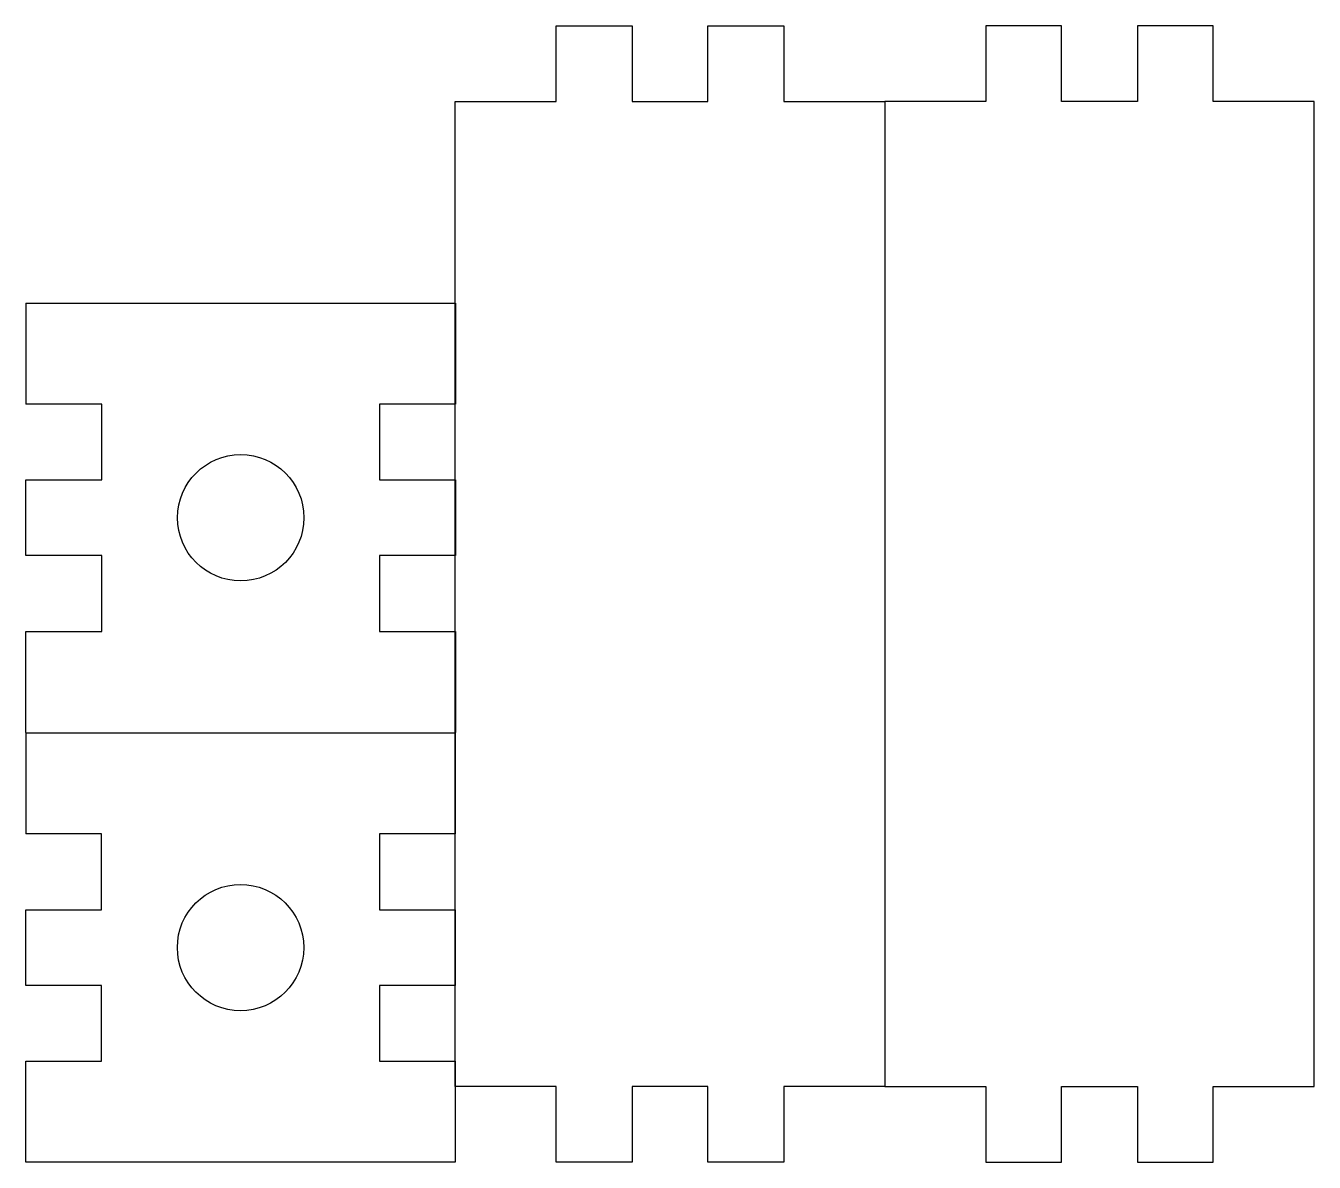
# Model space of a CAD drawing. Header units: millimetres. Extents: x 0 to 51, y 0 to 45.
import ezdxf

# ---------------------------------------------------------------- set-up
doc = ezdxf.new("R2010")
doc.units = ezdxf.units.MM
doc.layers.get('0').update_dxf_attribs({"lineweight": 25, "true_color": 0xffffff})

msp = doc.modelspace()

# ---------------------------------------------------------------- linework, layer by layer
for p, q in [((21, 42), (21, 45)), ((21, 45), (24, 45)), ((24, 45), (24, 42)), ((27, 42), (27, 45)), ((27, 45), (30, 45)), ((30, 45), (30, 42)), ((41, 45), (38, 45)), ((38, 45), (38, 42)), ((41, 42), (41, 45)), ((47, 45), (44, 45)), ((44, 45), (44, 42)), ((47, 42), (47, 45)), ((17, 3), (17, 42)), ((17, 42), (21, 42)), ((24, 42), (27, 42)), ((30, 42), (34, 42)), ((34, 42), (34, 3)), ((38, 42), (34, 42)), ((44, 42), (41, 42)), ((51, 42), (47, 42)), ((51, 3), (51, 42)), ((0.007, 34.021), (17.007, 34.021)), ((0.007, 34.021), (0.007, 30.021)), ((17.007, 34.021), (17.007, 30.021)), ((3.007, 30.021), (0.007, 30.021)), ((3.007, 27.021), (3.007, 30.021)), ((17.007, 30.021), (14.007, 30.021)), ((14.007, 30.021), (14.007, 27.021)), ((0.007, 24.021), (0.007, 27.021)), ((0.007, 27.021), (3.007, 27.021)), ((14.007, 27.021), (17.007, 27.021)), ((17.007, 27.021), (17.007, 24.021)), ((3.007, 24.021), (0.007, 24.021)), ((3.007, 21.021), (3.007, 24.021)), ((17.007, 24.021), (14.007, 24.021)), ((14.007, 24.021), (14.007, 21.021)), ((0.007, 21.021), (3.007, 21.021)), ((0.007, 17.021), (0.007, 21.021)), ((14.007, 21.021), (17.007, 21.021)), ((17.007, 21.021), (17.007, 17.021)), ((0, 17), (17, 17)), ((0, 17), (0, 13)), ((17, 17), (17, 13)), ((3, 13), (0, 13)), ((3, 10), (3, 13)), ((17, 13), (14, 13)), ((14, 13), (14, 10)), ((0, 7), (0, 10)), ((0, 10), (3, 10)), ((14, 10), (17, 10)), ((17, 10), (17, 7)), ((3, 7), (0, 7)), ((3, 4), (3, 7)), ((17, 7), (14, 7)), ((14, 7), (14, 4)), ((0, 4), (3, 4)), ((0, 0), (0, 4)), ((14, 4), (17, 4)), ((17, 4), (17, 0)), ((21, 3), (17, 3)), ((21, 0), (21, 3)), ((27, 3), (24, 3)), ((24, 3), (24, 0)), ((27, 0), (27, 3)), ((34, 3), (30, 3)), ((30, 3), (30, 0)), ((34, 3), (38, 3)), ((38, 3), (38, 0)), ((41, 0), (41, 3)), ((41, 3), (44, 3)), ((44, 3), (44, 0)), ((47, 0), (47, 3)), ((47, 3), (51, 3)), ((17, 0), (0, 0)), ((24, 0), (21, 0)), ((30, 0), (27, 0)), ((38, 0), (41, 0)), ((44, 0), (47, 0))]:
    msp.add_line(p, q)
for centre in [(8.507, 25.521), (8.5, 8.5)]:
    msp.add_circle(centre, 2.5)

doc.saveas('drawing.dxf')
